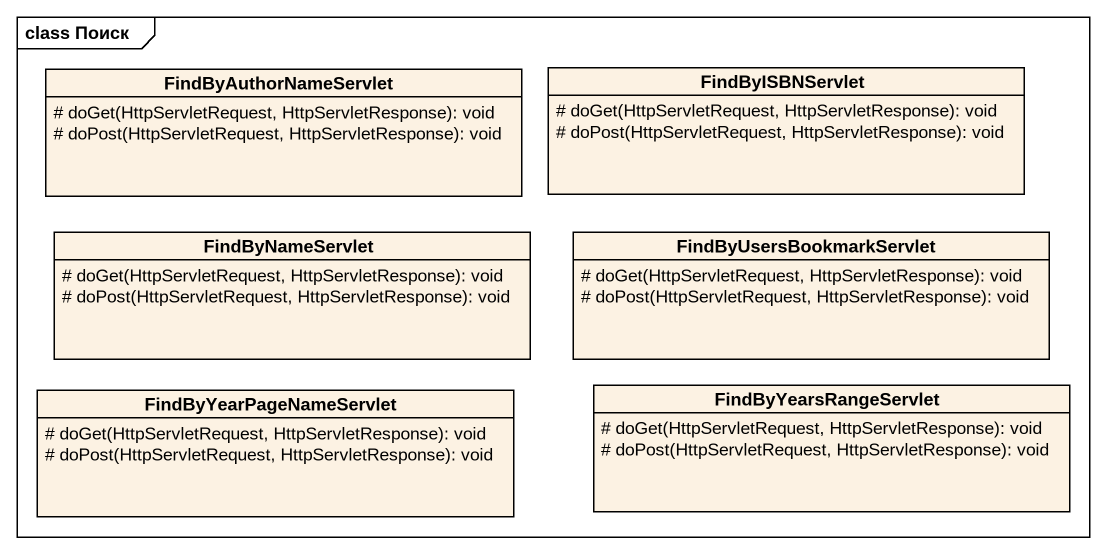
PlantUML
@startuml
mainframe class Поиск
hide circle
hide empty members
skinparam classAttributeIconSize 0
class FindByAuthorNameServlet {
  # doGet(HttpServletRequest, HttpServletResponse): void
  # doPost(HttpServletRequest, HttpServletResponse): void
}
class FindByISBNServlet {
  # doGet(HttpServletRequest, HttpServletResponse): void
  # doPost(HttpServletRequest, HttpServletResponse): void
}
class FindByNameServlet {
  # doGet(HttpServletRequest, HttpServletResponse): void
  # doPost(HttpServletRequest, HttpServletResponse): void
}
class FindByUsersBookmarkServlet {
  # doGet(HttpServletRequest, HttpServletResponse): void
  # doPost(HttpServletRequest, HttpServletResponse): void
}
class FindByYearPageNameServlet {
  # doGet(HttpServletRequest, HttpServletResponse): void
  # doPost(HttpServletRequest, HttpServletResponse): void
}
class FindByYearsRangeServlet {
  # doGet(HttpServletRequest, HttpServletResponse): void
  # doPost(HttpServletRequest, HttpServletResponse): void
}
@enduml
